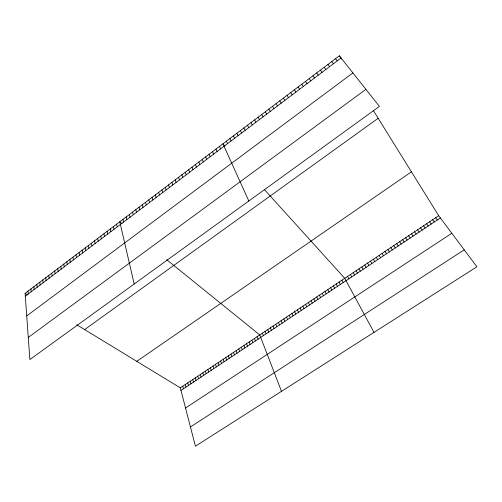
<?xml version="1.0" encoding="UTF-8"?>
<svg xmlns="http://www.w3.org/2000/svg" width="502" height="502" viewBox="0 0 502 502"><rect width="100%" height="100%" fill="white"/><g stroke="black" fill="none" stroke-linecap="round" stroke-linejoin="round"><path stroke-width="0.75" d="M25.1 293.325L339.358 55.81L379.43 106.405L29.875 359.564L25.1 293.325L27.554 294.818M25.307 296.199L341.078 57.981M26.725 315.915L352.9 72.909M28.275 337.426L365.914 89.337M84.65 329.594L378.163 118.277M136.782 361.34L411.427 171.816M180.3 387.845L438.698 215.716L476.9 266.788L195.429 446.19L180.3 387.845L76.737 324.769M180.971 390.43L440.373 217.956M185.527 408.007L451.825 233.267M190.44 426.945L464.231 249.852M122.011 223.572L119.777 221.765L134.185 284.019M166.62 259.634L259.747 334.922L281.49 391.34M224.896 145.969L222.932 143.798L248.823 200.995M264.485 189.687L344.73 278.309L374.015 332.368M335.549 58.684L337.244 60.867M331.753 61.558L333.428 63.748M327.963 64.419L329.619 66.615M324.192 67.268L325.829 69.483M435.654 217.742L437.317 219.989M432.617 219.763L434.274 222.016M320.427 70.117L322.046 72.332M429.593 221.777L431.231 224.036M426.568 223.792L428.193 226.057M316.674 72.947L318.274 75.181M423.556 225.8L425.169 228.065M420.55 227.801L422.151 230.073M312.934 75.777L314.516 78.017M417.551 229.803L419.139 232.081M309.207 78.594L310.763 80.847M414.558 231.798L416.133 234.076M411.571 233.788L413.133 236.072M305.492 81.406L307.029 83.665M408.59 235.771L410.14 238.061M405.616 237.747L407.153 240.044M301.784 84.204L303.302 86.476M402.648 239.724L404.179 242.027M298.088 87.003L299.587 89.281M399.692 241.694L401.205 243.997M396.737 243.665L398.243 245.974M294.404 89.783L295.879 92.073M393.794 245.629L395.281 247.938M390.857 247.586L392.332 249.902M290.727 92.563L292.189 94.859M387.921 249.538L389.389 251.86M384.996 251.483L386.452 253.811M287.062 95.33L288.506 97.639M339.358 55.81L341.379 59.067M373.4 110.609L438.698 215.716M382.078 253.428L383.522 255.756M283.41 98.091L284.835 100.406M379.167 255.367L380.598 257.702M376.262 257.306L377.68 259.641M279.771 100.846L281.176 103.167M373.362 259.239L374.768 261.58M370.47 261.165L371.863 263.512M276.138 103.588L277.524 105.922M367.583 263.086L368.964 265.439M272.517 106.324L273.885 108.664M364.703 265.006L366.071 267.359M361.829 266.92L363.191 269.279M268.909 109.053L270.258 111.406M358.961 268.827L360.31 271.187M356.106 270.735L357.437 273.101M265.313 111.77L266.637 114.136M353.251 272.636L354.575 275.002M350.402 274.531L351.714 276.903M261.724 114.481L263.035 116.853M347.56 276.426L348.865 278.798M258.147 117.186L259.44 119.57M341.893 280.198L343.173 282.582M254.577 119.884L255.851 122.275M339.07 282.08L340.337 284.471M336.246 283.963L337.501 286.353M251.019 122.57L252.28 124.967M333.435 285.839L334.677 288.236M247.473 125.255L248.71 127.659M330.623 287.709L331.86 290.106M327.825 289.572L329.042 291.976M243.941 127.922L245.158 130.338M325.026 291.436L326.237 293.846M322.234 293.293L323.439 295.703M240.414 130.589L241.613 133.011M319.454 295.151L320.646 297.56M236.894 133.25L238.08 135.678M316.674 296.996L317.854 299.418M313.907 298.847L315.074 301.269M233.392 135.898L234.559 138.339M311.14 300.685L312.3 303.114M308.385 302.524L309.527 304.952M229.897 138.539L231.045 140.987M305.63 304.356L306.766 306.791M302.882 306.189L304.011 308.623M226.408 141.175L227.544 143.628M300.146 308.015L301.256 310.456M297.41 309.834L298.514 312.275M294.68 311.654L295.772 314.101M219.462 146.421L220.56 148.893M291.957 313.468L293.042 315.915M289.24 315.275L290.313 317.728M216.004 149.038L217.084 151.522M286.529 317.082L287.596 319.536M212.547 151.648L213.614 154.139M283.825 318.883L284.879 321.343M281.126 320.678L282.168 323.144M209.108 154.252L210.156 156.749M278.434 322.472L279.463 324.938M275.749 324.261L276.771 326.733M205.676 156.844L206.705 159.347M273.069 326.049L274.079 328.521M270.39 327.831L271.394 330.31M202.256 159.429L203.266 161.945M267.723 329.607L268.714 332.092M198.842 162.008L199.84 164.53M265.056 331.383L266.041 333.868M262.402 333.152L263.374 335.643M195.441 164.581L196.42 167.11M257.106 336.685L258.053 339.176M192.046 167.147L193.006 169.682M254.464 338.442L255.405 340.94M188.664 169.701L189.612 172.249M251.828 340.199L252.757 342.697M249.199 341.95L250.121 344.454M185.288 172.255L186.217 174.803M246.576 343.694L247.486 346.204M243.959 345.439L244.857 347.949M181.925 174.796L182.841 177.357M241.343 347.177L242.24 349.693M238.739 348.915L239.623 351.431M178.568 177.332L179.471 179.898M236.141 350.647L237.013 353.17M175.223 179.86L176.108 182.433M233.543 352.379L234.403 354.901M230.951 354.105L231.805 356.627M171.891 182.377L172.757 184.962M228.366 355.824L229.213 358.353M225.793 357.543L226.622 360.072M168.565 184.893L169.412 187.484M223.214 359.256L224.043 361.791M165.246 187.403L166.08 189.994M220.648 360.969L221.464 363.504M218.088 362.676L218.891 365.218M161.939 189.9L162.761 192.504M215.527 364.377L216.324 366.918M212.98 366.077L213.764 368.625M158.638 192.392L159.448 195.002M210.432 367.771L211.21 370.319M155.35 194.876L156.141 197.499M207.891 369.466L208.663 372.02M205.356 371.154L206.115 373.708M152.075 197.355L152.846 199.984M202.827 372.842L203.58 375.396M200.304 374.523L201.045 377.084M148.805 199.827L149.558 202.463M197.782 376.199L198.516 378.765M195.272 377.874L195.993 380.441M145.542 202.293L146.283 204.935M192.762 379.543L193.477 382.116M142.292 204.753L143.014 207.395M190.258 381.213L190.967 383.785M187.761 382.875L188.457 385.448M139.048 207.2L139.757 209.855M185.269 384.538L185.953 387.111M182.784 386.195L183.462 388.774M135.81 209.648L136.506 212.308M132.584 212.082L133.268 214.749M129.372 214.517L130.037 217.19M126.165 216.939L126.818 219.619M122.965 219.355L123.605 222.041M116.596 224.168L117.204 226.873M113.421 226.565L114.017 229.276M110.258 228.956L110.842 231.673M107.108 231.34L107.673 234.064M103.958 233.719L104.51 236.448M100.82 236.091L101.36 238.826M97.695 238.456L98.216 241.192M94.577 240.816L95.085 243.558M91.464 243.163L91.96 245.917M88.358 245.509L88.841 248.27M85.265 247.85L85.735 250.611M82.177 250.184L82.635 252.952M79.103 252.506L79.542 255.286M76.034 254.828L76.461 257.608M72.972 257.143L73.386 259.929M69.916 259.446L70.318 262.245M66.873 261.749L67.262 264.548M63.836 264.046L64.212 266.851M60.811 266.33L61.169 269.141M57.793 268.614L58.138 271.431M54.781 270.892L55.113 273.715M51.775 273.163L52.095 275.987M48.782 275.422L49.089 278.259M45.789 277.681L46.09 280.524M42.814 279.934L43.097 282.783M39.84 282.18L40.11 285.029M36.878 284.421L37.135 287.276M33.923 286.655L34.167 289.516M30.973 288.882L31.206 291.75M28.03 291.104L28.25 293.977"/></g></svg>
